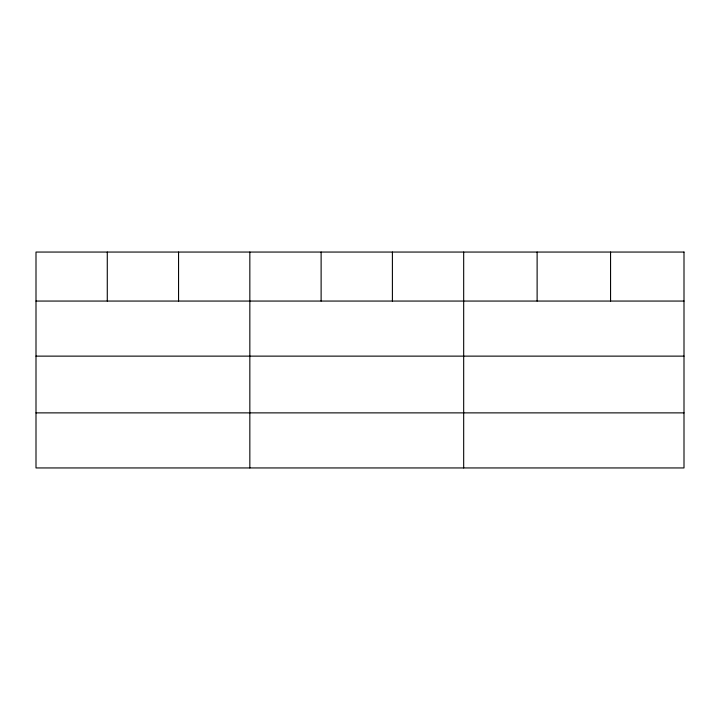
<?xml version="1.0" encoding="UTF-8"?>
<svg xmlns="http://www.w3.org/2000/svg" width="720" height="720" viewBox="0 0 720 720"><rect width="100%" height="100%" fill="white"/><g stroke="black" fill="none" stroke-linecap="round" stroke-linejoin="round"><path stroke-width="1.08" d="M36 301.059L684 301.059M36 356.13L684 356.13M36 412.875L684 412.875M610.56 252.054L610.56 301.059M537.12 252.054L537.12 301.059M463.68 252.054L463.68 467.946M392.4 252.054L392.4 301.059M321.12 252.054L321.12 301.059M249.84 252.054L249.84 467.946M178.56 252.054L178.56 301.059M107.28 252.054L107.28 301.059M684 252.054L36 252.054L36 467.946L684 467.946L684 252.054"/></g></svg>
